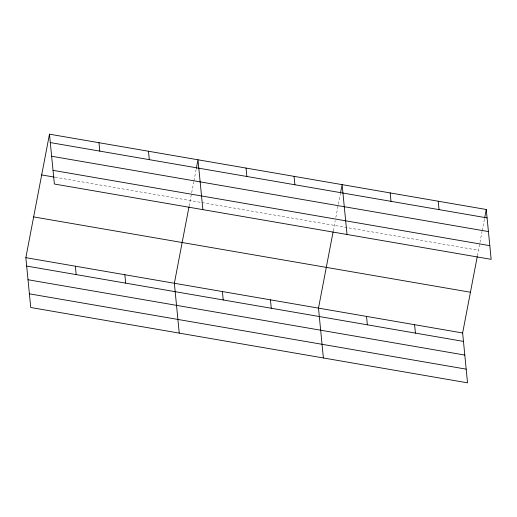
<?xml version="1.0" encoding="UTF-8"?>
<svg xmlns="http://www.w3.org/2000/svg" width="517" height="517" viewBox="0 0 517 517"><rect width="100%" height="100%" fill="white"/><g stroke="black" fill="none" stroke-linecap="round" stroke-linejoin="round"><path stroke-width="0.39" stroke-dasharray="2.58 1.94" d="M189.125 206.083L193.785 181.725M193.933 180.944L196.337 168.406M333.265 230.937L335.229 220.688M335.824 217.554L340.322 194.043M477.404 255.792L482.064 231.442M482.212 230.66L484.616 218.116M55.035 177.228L478.464 250.247"/><path stroke-width="0.78" d="M477.256 256.587L462.637 332.98L467.523 382.826L30.736 307.505L25.85 257.66L49.477 134.174L486.264 209.495L491.15 259.34L54.363 184.02L49.477 134.174M188.976 206.871L174.358 283.271L179.244 333.11M196.337 168.406L197.985 159.785L202.871 209.624M333.116 231.726L318.498 308.126L323.383 357.971M340.477 193.261L342.125 184.64L347.01 234.485M484.616 218.116L486.264 209.495M50.298 142.582L487.085 217.909M51.642 156.257L488.429 231.577M53.025 170.345L489.812 245.665M41.677 174.927L54.253 177.092M33.644 216.907L470.431 292.234M25.85 257.66L462.637 332.98M26.677 266.068L463.465 341.394M28.015 279.742L464.802 355.063M29.398 293.83L466.185 369.151M438.216 201.21L439.043 209.624M414.589 324.695L415.416 333.11M390.167 192.925L390.994 201.339M366.547 316.41L367.367 324.825M294.076 176.355L294.903 184.763M270.449 299.841L271.276 308.248M246.027 168.07L246.855 176.478M222.407 291.556L223.228 299.963M148.482 151.248L149.303 159.656M124.855 274.734L125.683 283.142M98.98 142.711L99.8 151.119M75.353 266.197L76.18 274.605"/></g></svg>
